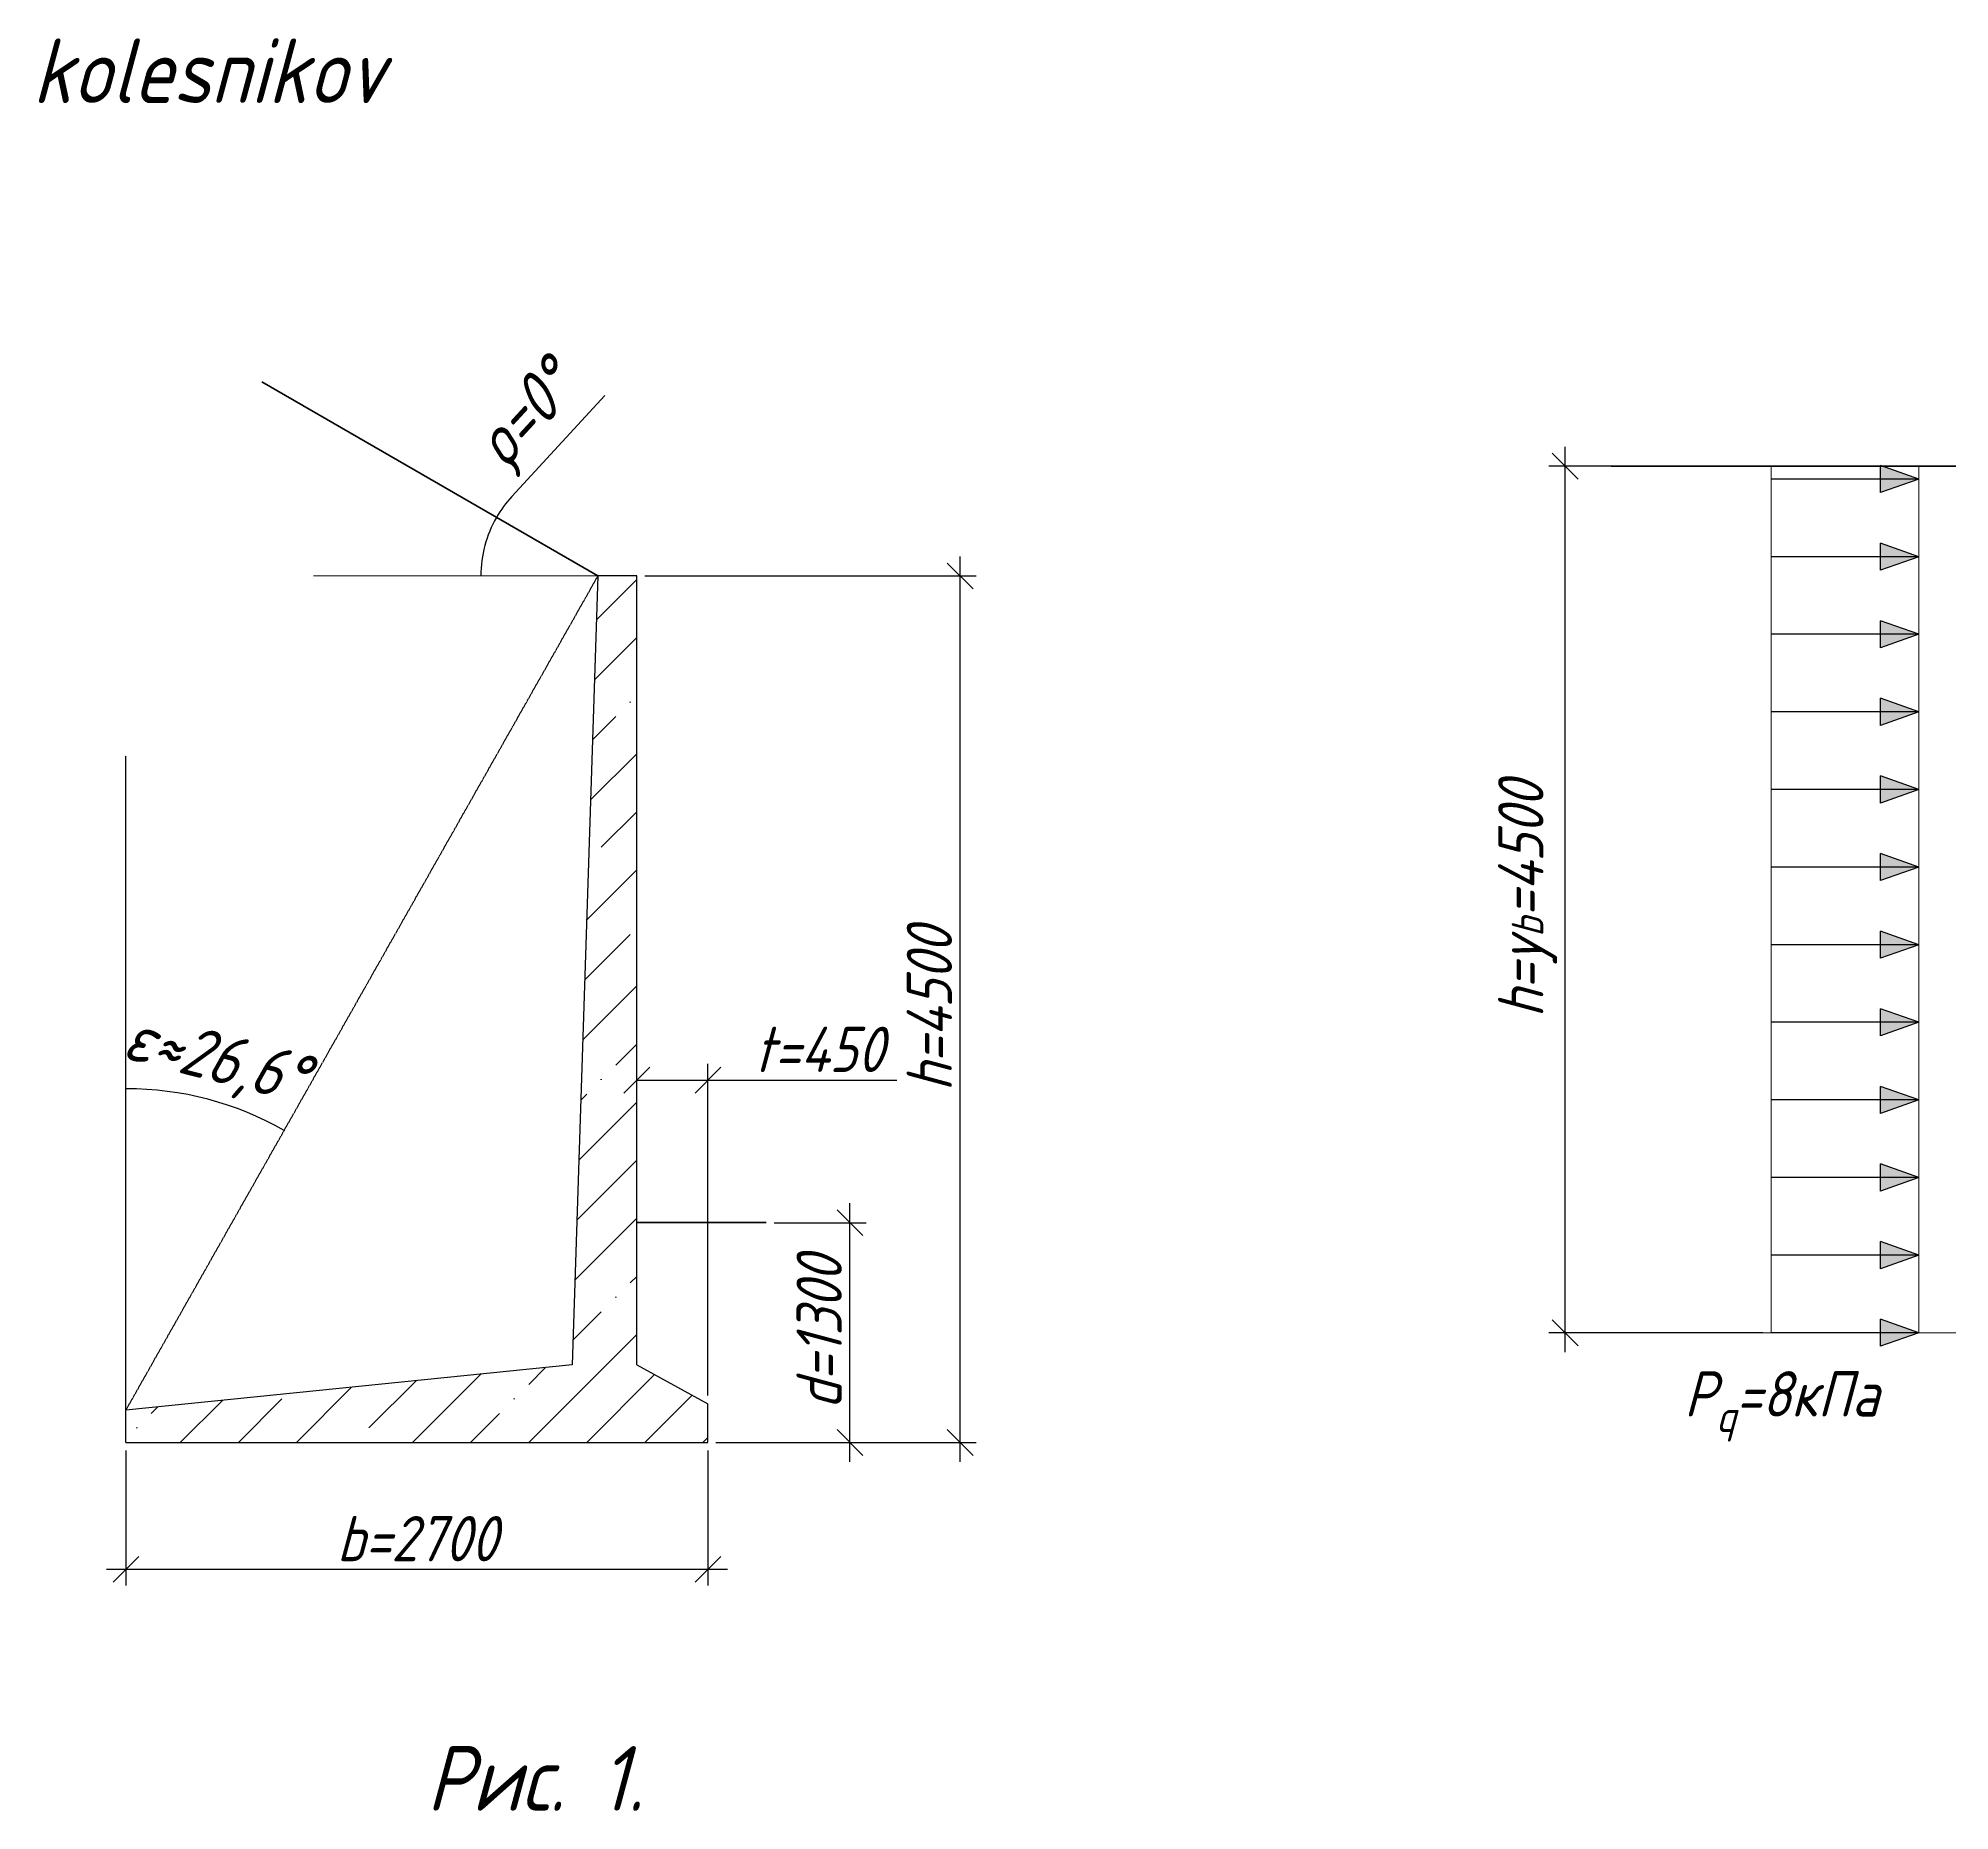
# Model space of a CAD drawing. Header units: millimetres. Extents: x -1004 to 900128, y -352756 to 107728.
# Drawn here: x 613139 to 627919, y -121816 to -108112 of the extents above; entities that cross this region are included whole.
import ezdxf

# ---------------------------------------------------------------- set-up
doc = ezdxf.new("R2010")
doc.units = ezdxf.units.MM
doc.linetypes.add('ACAD_ISO02W100', pattern=[15, 12, -3])
doc.linetypes.add('ACAD_ISO04W100', pattern=[30, 24, -3, 0, -3])
for name, color, linetype, lineweight in [('axles', 152, 'ACAD_ISO04W100', 20), ('basic', 95, 'Continuous', 30), ('hatch', 117, 'ACAD_ISO02W100', 25), ('hatching', 225, 'Continuous', 20), ('size', 45, 'Continuous', 20), ('text', 13, 'Continuous', 20), ('thick', 42, 'Continuous', 35), ('thin', 153, 'Continuous', 18)]:
    doc.layers.add(name, color=color, linetype=linetype, lineweight=lineweight)
doc.styles.add('Structures', font='isocpeur.ttf', dxfattribs={"width": 0.85, "oblique": 15})
doc.styles.add('structures 5', font='isocpeur.ttf', dxfattribs={"width": 0.85, "oblique": 15, "height": 5})
doc.dimstyles.new('structures 3.5', dxfattribs={"dimtxt": 3.5, "dimasz": 2, "dimexe": 1.25, "dimexo": 0.625, "dimtad": 1, "dimtxsty": 'Structures', "dimblk": 'OBLIQUE', "dimcen": 2.5, "dimdle": 1.5, "dimadec": 0, "dimazin": 0, "dimtfac": 1, "dimtmove": 0, "dimatfit": 3, "dimfxl": 1, "dimarcsym": 0})

# ---------------------------------------------------------------- blocks, each defined once
blk = doc.blocks.new('*D1275')
at = {"layer": 'Defpoints', "color": 0, "transparency": 16777216}
for p in [(617467, -112269), (613817, -113658), (614653, -116378), (613817, -118719), (613817, -118719)]:
    blk.add_point(p, dxfattribs=at)
at = {"layer": 'size', "color": 0, "lineweight": -2, "transparency": 16777216}
blk.add_arc((613817, -118719), 2486, 60.4948, 90, dxfattribs=at)
at = {"layer": 'size', "color": 0, "transparency": 16777216, "insert": (614503, -116029), "char_height": 350, "attachment_point": 5, "rotation": 345.6873, "style": 'Structures'}
blk.add_mtext('{\\H1.08333x;ε≈26,6%%D}', dxfattribs=at)
blk = doc.blocks.new('_None')
blk = doc.blocks.new('_Oblique')
at = {"color": 0, "linetype": 'ByBlock', "lineweight": -2}
blk.add_line((-0.5, -0.5), (0.5, 0.5), dxfattribs=at)
blk = doc.blocks.new('*D1276')
at = {"layer": 'Defpoints', "color": 0, "transparency": 16777216}
for p in [(613817, -118969), (618317, -118969), (618317, -119949)]:
    blk.add_point(p, dxfattribs=at)
at = {"layer": 'size', "color": 0, "lineweight": -2, "transparency": 16777216}
for p, q in [((613817, -119031), (613817, -120074)), ((618317, -119031), (618317, -120074)), ((613667, -119949), (618467, -119949))]:
    blk.add_line(p, q, dxfattribs=at)
at = {"layer": 'size', "color": 0, "lineweight": -2, "transparency": 16777216, "xscale": 200, "yscale": 200, "zscale": 200, "rotation": 180}
blk.add_blockref('_Oblique', (613817, -119949), dxfattribs=at)
at = {"layer": 'size', "color": 0, "lineweight": -2, "transparency": 16777216, "xscale": 200, "yscale": 200, "zscale": 200}
blk.add_blockref('_Oblique', (618317, -119949), dxfattribs=at)
at = {"layer": 'size', "color": 0, "transparency": 16777216, "insert": (616067, -119712), "char_height": 350, "attachment_point": 5, "style": 'Structures'}
blk.add_mtext('b=2700', dxfattribs=at)
blk = doc.blocks.new('*D1277')
at = {"layer": 'Defpoints', "color": 0, "transparency": 16777216}
for p in [(618767, -117269), (619415, -117269), (618317, -118969)]:
    blk.add_point(p, dxfattribs=at)
at = {"layer": 'size', "color": 0, "lineweight": -2, "transparency": 16777216}
for p, q in [((619415, -119119), (619415, -117119)), ((618829, -117269), (619540, -117269)), ((618379, -118969), (619540, -118969))]:
    blk.add_line(p, q, dxfattribs=at)
at = {"layer": 'size', "color": 0, "lineweight": -2, "transparency": 16777216, "xscale": 200, "yscale": 200, "zscale": 200}
for p, rotation in [((619415, -117269), 90), ((619415, -118969), 270)]:
    blk.add_blockref('_Oblique', p, dxfattribs=dict(at, rotation=rotation))
at = {"layer": 'size', "color": 0, "transparency": 16777216, "insert": (619177, -118119), "char_height": 350, "attachment_point": 5, "rotation": 90, "style": 'Structures'}
blk.add_mtext('d=1300', dxfattribs=at)
blk = doc.blocks.new('*D1278')
at = {"layer": 'Defpoints', "color": 0, "transparency": 16777216}
for p in [(617767, -112269), (620267, -112269), (618317, -118969)]:
    blk.add_point(p, dxfattribs=at)
at = {"layer": 'size', "color": 0, "lineweight": -2, "transparency": 16777216}
for p, q in [((620267, -119119), (620267, -112119)), ((617829, -112269), (620392, -112269)), ((618379, -118969), (620392, -118969))]:
    blk.add_line(p, q, dxfattribs=at)
at = {"layer": 'size', "color": 0, "lineweight": -2, "transparency": 16777216, "xscale": 200, "yscale": 200, "zscale": 200}
for p, rotation in [((620267, -112269), 90), ((620267, -118969), 270)]:
    blk.add_blockref('_Oblique', p, dxfattribs=dict(at, rotation=rotation))
at = {"layer": 'size', "color": 0, "transparency": 16777216, "insert": (620029, -115619), "char_height": 350, "width": 1317.03, "attachment_point": 5, "rotation": 90, "style": 'Structures'}
blk.add_mtext('h=4500', dxfattribs=at)
blk = doc.blocks.new('*D1279')
at = {"layer": 'Defpoints', "color": 0, "transparency": 16777216}
for p in [(617767, -116167), (617767, -117269), (618317, -118669)]:
    blk.add_point(p, dxfattribs=at)
at = {"layer": 'size', "color": 0, "lineweight": -2, "transparency": 16777216}
for p, q in [((617767, -117206), (617767, -116042)), ((617767, -116167), (618467, -116167)), ((618317, -118606), (618317, -116042)), ((618317, -116167), (619777, -116167))]:
    blk.add_line(p, q, dxfattribs=at)
at = {"layer": 'size', "color": 0, "lineweight": -2, "transparency": 16777216, "xscale": 200, "yscale": 200, "zscale": 200, "rotation": 180}
blk.add_blockref('_Oblique', (617767, -116167), dxfattribs=at)
at = {"layer": 'size', "color": 0, "lineweight": -2, "transparency": 16777216, "xscale": 200, "yscale": 200, "zscale": 200}
blk.add_blockref('_Oblique', (618317, -116167), dxfattribs=at)
at = {"layer": 'size', "color": 0, "transparency": 16777216, "insert": (619177, -115929), "char_height": 350, "attachment_point": 5, "style": 'Structures'}
blk.add_mtext('t=450', dxfattribs=at)
blk = doc.blocks.new('*D1280')
at = {"layer": 'Defpoints', "color": 0, "transparency": 16777216}
for p in [(614869, -110769), (616574, -112111), (615267, -112269), (617467, -112269), (617467, -112269)]:
    blk.add_point(p, dxfattribs=at)
at = {"layer": 'size', "color": 0, "lineweight": -2, "transparency": 16777216}
blk.add_line((616800, -111654), (617521, -110873), dxfattribs=at)
for start, end in [(137.3264, 150), (150, 180)]:
    blk.add_arc((617467, -112269), 906, start, end, dxfattribs=at)
at = {"layer": 'size', "color": 0, "transparency": 16777216, "insert": (616934, -111054), "char_height": 350, "attachment_point": 5, "rotation": 47.3264, "style": 'Structures'}
blk.add_mtext('{\\H1.08333x;ρ=0%%D}', dxfattribs=at)
blk = doc.blocks.new('*D1270')
at = {"layer": 'Defpoints', "color": 0, "transparency": 16777216}
for p in [(624945, -111420), (626537, -111420), (626537, -118120)]:
    blk.add_point(p, dxfattribs=at)
at = {"layer": 'size', "color": 0, "lineweight": -2, "transparency": 16777216}
for p, q in [((624945, -118270), (624945, -111270)), ((626474, -111420), (624820, -111420)), ((626474, -118120), (624820, -118120))]:
    blk.add_line(p, q, dxfattribs=at)
at = {"layer": 'size', "color": 0, "lineweight": -2, "transparency": 16777216, "xscale": 200, "yscale": 200, "zscale": 200}
for p, rotation in [((624945, -111420), 90), ((624945, -118120), 270)]:
    blk.add_blockref('_Oblique', p, dxfattribs=dict(at, rotation=rotation))
at = {"layer": 'size', "color": 0, "transparency": 16777216, "insert": (624655, -114770), "char_height": 350, "attachment_point": 5, "rotation": 90, "style": 'Structures'}
blk.add_mtext('h=y{\\H0.7x;\\S^ b;}=4500', dxfattribs=at)

msp = doc.modelspace()

# ---------------------------------------------------------------- hatches: boundary and pattern name
at = {"layer": 'basic'}
h = msp.add_hatch(color=256, dxfattribs=at)
h.dxf.hatch_style = 1
h.paths.add_polyline_path([(627383.963, -111414.909), (627678.619, -111519.834), (627383.963, -111519.834)])
h.paths.add_polyline_path([(627383.963, -111519.834), (627678.619, -111519.834), (627383.963, -111624.759)])
h = msp.add_hatch(color=256, dxfattribs=at)
h.dxf.hatch_style = 1
h.paths.add_polyline_path([(627383.963, -112014.909), (627678.619, -112119.834), (627383.963, -112119.834)])
h.paths.add_polyline_path([(627383.963, -112119.834), (627678.619, -112119.834), (627383.963, -112224.759)])
h = msp.add_hatch(color=256, dxfattribs=at)
h.dxf.hatch_style = 1
h.paths.add_polyline_path([(627383.963, -112614.909), (627678.619, -112719.834), (627383.963, -112719.834)])
h.paths.add_polyline_path([(627383.963, -112719.834), (627678.619, -112719.834), (627383.963, -112824.759)])
h = msp.add_hatch(color=256, dxfattribs=at)
h.dxf.hatch_style = 1
h.paths.add_polyline_path([(627383.963, -113214.909), (627678.619, -113319.834), (627383.963, -113319.834)])
h.paths.add_polyline_path([(627383.963, -113319.834), (627678.619, -113319.834), (627383.963, -113424.759)])
h = msp.add_hatch(color=256, dxfattribs=at)
h.dxf.hatch_style = 1
h.paths.add_polyline_path([(627383.963, -113814.909), (627678.619, -113919.834), (627383.963, -113919.834)])
h.paths.add_polyline_path([(627383.963, -113919.834), (627678.619, -113919.834), (627383.963, -114024.759)])
h = msp.add_hatch(color=256, dxfattribs=at)
h.dxf.hatch_style = 1
h.paths.add_polyline_path([(627383.963, -114414.909), (627678.619, -114519.834), (627383.963, -114519.834)])
h.paths.add_polyline_path([(627383.963, -114519.834), (627678.619, -114519.834), (627383.963, -114624.759)])
h = msp.add_hatch(color=256, dxfattribs=at)
h.dxf.hatch_style = 1
h.paths.add_polyline_path([(627383.963, -115014.909), (627678.619, -115119.834), (627383.963, -115119.834)])
h.paths.add_polyline_path([(627383.963, -115119.834), (627678.619, -115119.834), (627383.963, -115224.759)])
h = msp.add_hatch(color=256, dxfattribs=at)
h.dxf.hatch_style = 1
h.paths.add_polyline_path([(627383.963, -115614.909), (627678.619, -115719.834), (627383.963, -115719.834)])
h.paths.add_polyline_path([(627383.963, -115719.834), (627678.619, -115719.834), (627383.963, -115824.759)])
h = msp.add_hatch(color=256, dxfattribs=at)
h.dxf.hatch_style = 1
h.paths.add_polyline_path([(627383.963, -116214.909), (627678.619, -116319.834), (627383.963, -116319.834)])
h.paths.add_polyline_path([(627383.963, -116319.834), (627678.619, -116319.834), (627383.963, -116424.759)])
h = msp.add_hatch(color=256, dxfattribs=at)
h.dxf.hatch_style = 1
h.paths.add_polyline_path([(627383.963, -116814.909), (627678.619, -116919.834), (627383.963, -116919.834)])
h.paths.add_polyline_path([(627383.963, -116919.834), (627678.619, -116919.834), (627383.963, -117024.759)])
h = msp.add_hatch(color=256, dxfattribs=at)
h.dxf.hatch_style = 1
h.paths.add_polyline_path([(627383.963, -117414.909), (627678.619, -117519.834), (627383.963, -117519.834)])
h.paths.add_polyline_path([(627383.963, -117519.834), (627678.619, -117519.834), (627383.963, -117624.759)])
h = msp.add_hatch(color=256, dxfattribs=at)
h.dxf.hatch_style = 1
h.paths.add_polyline_path([(627383.963, -118014.909), (627678.619, -118119.834), (627383.963, -118119.834)])
h.paths.add_polyline_path([(627383.963, -118119.834), (627678.619, -118119.834), (627383.963, -118224.759)])
at = {"layer": 'hatching'}
h = msp.add_hatch(dxfattribs=at)
h.set_pattern_fill('ANSI35', color=256, scale=100)
h.set_pattern_definition([(45, (610868.9, -122336.7), (-449.013, 449.013), []), (45, (611317.9, -122336.7), (-449.013, 449.013), [793.75, -158.75, 0, -158.75])])
h.paths.add_polyline_path([(617766.61, -112268.57), (617466.61, -112268.57), (617266.61, -118368.57), (613816.61, -118718.57), (613816.61, -118968.57), (618316.61, -118968.57), (618316.61, -118668.57), (617766.61, -118368.57)])

# ---------------------------------------------------------------- linework, layer by layer
at = {"layer": 'axles', "ltscale": 0.2}
msp.add_line((632537.486, -118119.834), (624949.161, -118119.834), dxfattribs=at)
at = {"layer": 'basic'}
for p, q in [((627678.619, -111519.834), (627383.963, -111414.909)), ((627383.963, -111624.759), (627383.963, -111414.909)), ((627678.619, -111519.834), (626536.752, -111519.834)), ((627678.619, -111519.834), (627383.963, -111624.759)), ((627678.619, -112119.834), (627383.963, -112014.909)), ((627383.963, -112224.759), (627383.963, -112014.909)), ((627678.619, -112119.834), (626536.752, -112119.834)), ((627678.619, -112119.834), (627383.963, -112224.759)), ((617466.61, -112268.57), (617266.61, -118368.57)), ((617766.61, -112268.57), (617466.61, -112268.57)), ((617766.61, -118368.57), (617766.61, -112268.57)), ((627678.619, -112719.834), (627383.963, -112614.909)), ((627383.963, -112824.759), (627383.963, -112614.909)), ((627678.619, -112719.834), (626536.752, -112719.834)), ((627678.619, -112719.834), (627383.963, -112824.759)), ((627678.619, -113319.834), (627383.963, -113214.909)), ((627383.963, -113424.759), (627383.963, -113214.909)), ((627678.619, -113319.834), (626536.752, -113319.834)), ((627678.619, -113319.834), (627383.963, -113424.759)), ((627678.619, -113919.834), (626536.752, -113919.834)), ((627678.619, -113919.834), (627383.963, -113814.909)), ((627383.963, -114024.759), (627383.963, -113814.909)), ((627678.619, -113919.834), (627383.963, -114024.759)), ((627678.619, -114519.834), (626536.752, -114519.834)), ((627678.619, -114519.834), (627383.963, -114414.909)), ((627383.963, -114624.759), (627383.963, -114414.909)), ((627678.619, -114519.834), (627383.963, -114624.759)), ((627678.619, -115119.834), (626536.752, -115119.834)), ((627678.619, -115119.834), (627383.963, -115014.909)), ((627383.963, -115224.759), (627383.963, -115014.909)), ((627678.619, -115119.834), (627383.963, -115224.759)), ((627678.619, -115719.834), (626536.752, -115719.834)), ((627678.619, -115719.834), (627383.963, -115614.909)), ((627383.963, -115824.759), (627383.963, -115614.909)), ((627678.619, -115719.834), (627383.963, -115824.759)), ((627678.619, -116319.834), (627383.963, -116214.909)), ((627383.963, -116424.759), (627383.963, -116214.909)), ((627678.619, -116319.834), (626536.752, -116319.834)), ((627678.619, -116319.834), (627383.963, -116424.759)), ((627678.619, -116919.834), (627383.963, -116814.909)), ((627383.963, -117024.759), (627383.963, -116814.909)), ((627678.619, -116919.834), (626536.752, -116919.834)), ((627678.619, -116919.834), (627383.963, -117024.759)), ((627678.619, -117519.834), (627383.963, -117414.909)), ((627383.963, -117624.759), (627383.963, -117414.909)), ((627678.619, -117519.834), (626536.752, -117519.834)), ((627678.619, -117519.834), (627383.963, -117624.759)), ((627678.619, -118119.834), (627383.963, -118014.909)), ((627383.963, -118224.759), (627383.963, -118014.909)), ((627678.619, -118119.834), (626536.752, -118119.834)), ((627678.619, -118119.834), (627383.963, -118224.759)), ((617266.61, -118368.57), (613816.61, -118718.57)), ((617766.61, -118368.57), (618316.61, -118668.57)), ((618316.61, -118968.57), (618316.61, -118668.57)), ((613816.61, -118968.57), (613816.61, -118718.57)), ((613816.61, -118968.57), (618316.61, -118968.57))]:
    msp.add_line(p, q, dxfattribs=at)
at = {"layer": 'hatch', "ltscale": 0.4}
for q in [(617466.61, -112268.57), (613816.61, -113658.442)]:
    msp.add_line((613816.61, -118718.57), q, dxfattribs=at)
at = {"layer": 'thick'}
for p, q in [((617466.61, -112268.57), (614868.534, -110768.57)), ((636187.486, -111419.834), (625301.392, -111419.834)), ((617766.61, -117268.57), (618766.61, -117268.57))]:
    msp.add_line(p, q, dxfattribs=at)
at = {"layer": 'thin'}
for p, q in [((626536.752, -118119.834), (626536.752, -111419.834)), ((627678.619, -118119.834), (627678.619, -111419.834)), ((617466.61, -112268.57), (615266.61, -112268.57))]:
    msp.add_line(p, q, dxfattribs=at)
for points in [[(617154.502, -112088.374), (614917.405, -110796.785)], [(636187.486, -111419.834), (625301.392, -111419.834)], [(617766.61, -117270.309), (618766.61, -117268.57)]]:
    msp.add_lwpolyline(points, dxfattribs=at)

# ---------------------------------------------------------------- texts
at = {"layer": 'text', "attachment_point": 5, "style": 'structures 5'}
for s, insert, char_height, width in [('kolesnikov', (614454.878, -108363.244), 500, 2515.89751), ('\\A1;P{\\H0.7x;\\S^ q;\\H1.42857x;=8кПа}', (626617.417, -118652.296), 350, 3024.47964), ('Рис. 1.', (616979.249, -121565.815), 500, 2515.89751)]:
    msp.add_mtext(s, dxfattribs=dict(at, insert=insert, char_height=char_height, width=width))

# ---------------------------------------------------------------- dimensions: what is measured, and where the dimension line sits
at = {"layer": 'size'}
dim = msp.add_angular_dim_2l(base=(616574.352, -112111.24), line1=((617466.61, -112268.57), (614868.534, -110768.57)), line2=((617466.61, -112268.57), (615266.61, -112268.57)), text='{\\H1.08333x;ρ=0%%D}', dimstyle='structures 3.5', override={"dimscale": 0, "dimblk1": 'None', "dimblk2": 'None', "dimsah": 1}, dxfattribs=at)
dim.commit()
dim.dimension.update_dxf_attribs({"geometry": '*D1280', "text_midpoint": (616933.518, -111054.33)})
for base, p1, p2, text, picture, middle in [((624945.411, -111419.834), (626536.752, -118119.834), (626536.752, -111419.834), 'h=y{\\H0.7x;\\S^ b;}=4500', '*D1270', (624655.411, -114769.834)), ((620266.61, -112268.57), (618316.61, -118968.57), (617766.61, -112268.57), 'h=4500', '*D1278', (620029.11, -115618.57)), ((619414.685, -117268.57), (618316.61, -118968.57), (618766.61, -117268.57), 'd=1300', '*D1277', (619177.185, -118118.57))]:
    dim = msp.add_linear_dim(base=base, p1=p1, p2=p2, angle=90, text=text, dimstyle='structures 3.5', dxfattribs=at)
    dim.commit()
    dim.dimension.update_dxf_attribs({"geometry": picture, "text_midpoint": middle})
dim = msp.add_angular_dim_2l(base=(614653.25, -116378.078), line1=((613816.61, -118718.57), (617466.61, -112268.57)), line2=((613816.61, -118718.57), (613816.61, -113658.442)), text='{\\H1.08333x;ε≈26,6%%D}', dimstyle='structures 3.5', override={"dimscale": 0, "dimblk1": 'None', "dimblk2": 'None', "dimsah": 1}, dxfattribs=at)
dim.commit()
dim.dimension.update_dxf_attribs({"geometry": '*D1275', "text_midpoint": (614431.07, -116310.187), "dimtype": 162})
dim = msp.add_linear_dim(base=(617766.61, -116166.547), p1=(618316.61, -118668.57), p2=(617766.61, -117268.57), text='t=450', dimstyle='structures 3.5', dxfattribs=at)
dim.commit()
dim.dimension.update_dxf_attribs({"geometry": '*D1279', "text_midpoint": (619176.7, -116166.547), "dimtype": 160})
dim = msp.add_linear_dim(base=(618316.61, -119949.494), p1=(613816.61, -118968.57), p2=(618316.61, -118968.57), text='b=2700', dimstyle='structures 3.5', dxfattribs=at)
dim.commit()
dim.dimension.update_dxf_attribs({"geometry": '*D1276', "text_midpoint": (616066.61, -119711.994)})

doc.saveas('drawing.dxf')
